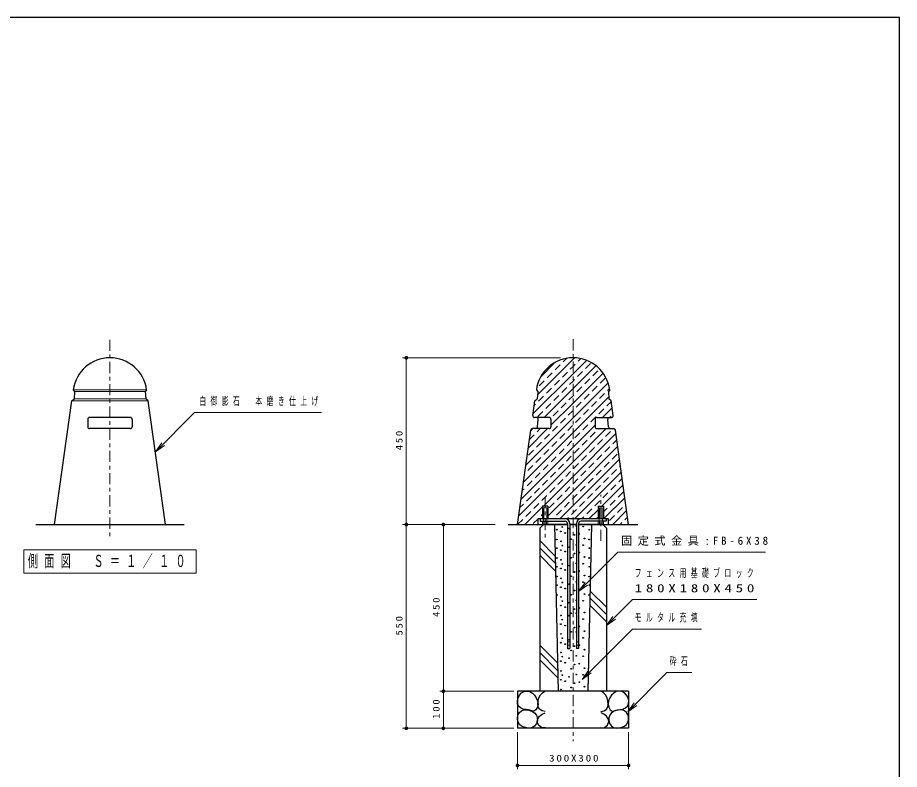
# Model space of a CAD drawing. Units: millimetres on the paper, scale 1:10. Extents: x -365 to 12, y -47 to 257.
# Drawn here: x -238 to 0, y 54.1 to 257 of the extents above; entities that cross this region are included whole.
import ezdxf

# ---------------------------------------------------------------- set-up
doc = ezdxf.new("R2010")
doc.units = ezdxf.units.MM
doc.linetypes.add('USER1', pattern=[4.5, 2.5, -2])
doc.linetypes.add('USER2', pattern=[6, 3, -1, 1, -1])
doc.layers.add('LY_1', color=7, linetype='Continuous', lineweight=13)
doc.layers.add('LY_2', color=7, linetype='Continuous', lineweight=13)
doc.styles.add('ＭＳ ゴシック', font='')
doc.styles.get('ＭＳ ゴシック').set_extended_font_data('MS Gothic')

# ---------------------------------------------------------------- blocks, each defined once
blk = doc.blocks.new('filled_dot')
at = {"color": 0, "linetype": 'Continuous', "lineweight": -2, "const_width": 1.25}
blk.add_lwpolyline([(-0.625, 0, 1), (0.625, 0, 1)], format="xyb", close=True, dxfattribs=at)

msp = doc.modelspace()

# ---------------------------------------------------------------- linework, layer by layer
at = {"layer": 'LY_1', "linetype": 'USER2'}
for p, q in [((-213.083, 170.074), (-213.083, 116.742)), ((-88.083, 170.188), (-88.083, 61.688)), ((-95.583, 127.688), (-95.583, 116.188)), ((-80.584, 115.788), (-80.584, 128.188))]:
    msp.add_line(p, q, dxfattribs=at)
at = {"layer": 'LY_1'}
for p, q in [((-91.49, 165.188), (-134.083, 165.188)), ((-133.083, 120.188), (-133.083, 165.188)), ((-97.673, 155.211), (-88.083, 164.801)), ((-90.79, 164.069), (-89.824, 165.035)), ((-88.083, 164.801), (-87.703, 165.181)), ((-88.083, 160.849), (-84.434, 164.498)), ((-86.659, 164.249), (-85.951, 164.958)), ((-96.866, 159.969), (-92.864, 163.971)), ((-92.946, 161.914), (-91.599, 163.261)), ((-88.815, 162.094), (-88.083, 162.825)), ((-88.083, 162.825), (-87.468, 163.441)), ((-88.083, 156.898), (-81.919, 163.062)), ((-84.684, 162.273), (-83.337, 163.62)), ((-98.904, 150.029), (-88.083, 160.849)), ((-95.101, 159.759), (-93.754, 161.106)), ((-90.97, 159.938), (-89.623, 161.285)), ((-88.083, 152.947), (-79.981, 161.049)), ((-86.839, 160.118), (-85.492, 161.465)), ((-84.863, 158.142), (-83.516, 159.489)), ((-82.708, 160.298), (-81.361, 161.645)), ((-80.732, 158.322), (-79.385, 159.669)), ((-97.256, 157.603), (-95.909, 158.951)), ((-93.125, 157.783), (-91.778, 159.13)), ((-91.15, 155.807), (-89.803, 157.154)), ((-88.994, 157.963), (-88.083, 158.874)), ((-88.083, 158.874), (-87.647, 159.31)), ((-88.083, 148.995), (-78.63, 158.449)), ((-87.019, 155.987), (-85.672, 157.334)), ((-82.888, 156.167), (-81.541, 157.514)), ((-203.18, 156.575), (-222.987, 156.575)), ((-203.553, 156.075), (-222.614, 156.075)), ((-97.436, 153.473), (-96.089, 154.82)), ((-95.906, 149.075), (-88.083, 156.898)), ((-95.281, 155.628), (-93.933, 156.975)), ((-93.305, 153.652), (-91.958, 154.999)), ((-89.174, 153.832), (-88.083, 154.922)), ((-88.083, 154.922), (-87.827, 155.179)), ((-85.043, 154.011), (-83.696, 155.358)), ((-80.912, 154.191), (-79.565, 155.538)), ((-78.757, 156.346), (-78.227, 156.876)), ((-202.76, 153.575), (-223.407, 153.575)), ((-203.417, 154.075), (-222.75, 154.075)), ((-98.582, 152.327), (-98.244, 152.664)), ((-95.46, 151.497), (-94.113, 152.844)), ((-94.037, 146.993), (-88.083, 152.947)), ((-91.329, 151.677), (-89.982, 153.024)), ((-88.083, 145.044), (-78.457, 154.67)), ((-87.198, 151.856), (-85.851, 153.203)), ((-83.067, 152.036), (-81.72, 153.383)), ((-78.936, 152.215), (-77.737, 153.414)), ((-97.615, 149.342), (-96.268, 150.689)), ((-93.484, 149.521), (-92.137, 150.868)), ((-89.354, 149.701), (-88.083, 150.971)), ((-88.083, 150.971), (-88.007, 151.048)), ((-85.223, 149.88), (-83.876, 151.228)), ((-81.092, 150.06), (-79.745, 151.407)), ((-80.101, 149.075), (-77.495, 151.682)), ((-100.834, 136.244), (-88.083, 148.995)), ((-91.509, 147.546), (-90.162, 148.893)), ((-87.378, 147.725), (-86.031, 149.072)), ((-83.247, 147.905), (-81.9, 149.252)), ((-78.125, 149.075), (-77.769, 149.431)), ((-100.191, 140.839), (-94.955, 146.075)), ((-99.547, 145.434), (-98.906, 146.075)), ((-97.795, 145.211), (-96.931, 146.075)), ((-93.664, 145.39), (-92.317, 146.737)), ((-89.533, 145.57), (-88.186, 146.917)), ((-88.083, 141.093), (-82.129, 147.047)), ((-88.083, 137.141), (-79.15, 146.075)), ((-85.402, 145.75), (-84.055, 147.097)), ((-81.271, 145.929), (-81.125, 146.075)), ((-79.296, 143.954), (-77.949, 145.301)), ((-101.478, 131.649), (-88.083, 145.044)), ((-99.869, 143.137), (-98.603, 144.403)), ((-95.819, 143.235), (-94.472, 144.582)), ((-91.688, 143.415), (-90.341, 144.762)), ((-88.083, 133.19), (-76.524, 144.75)), ((-87.557, 143.594), (-86.21, 144.941)), ((-85.582, 141.619), (-84.235, 142.966)), ((-83.427, 143.774), (-82.08, 145.121)), ((-81.451, 141.798), (-80.104, 143.145)), ((-77.32, 141.978), (-76.281, 143.017)), ((-200.829, 139.79), (-199.061, 142.265)), ((-200.829, 139.79), (-198.707, 141.912)), ((-198.354, 141.558), (-200.829, 139.79)), ((-102.122, 127.055), (-88.083, 141.093)), ((-97.975, 141.08), (-96.628, 142.427)), ((-95.999, 139.104), (-94.652, 140.451)), ((-93.844, 141.259), (-92.497, 142.606)), ((-91.868, 139.284), (-90.521, 140.631)), ((-89.713, 141.439), (-88.366, 142.786)), ((-88.083, 129.239), (-76.038, 141.284)), ((-87.737, 139.463), (-86.39, 140.81)), ((-83.606, 139.643), (-82.259, 140.99)), ((-79.475, 139.823), (-78.128, 141.17)), ((-100.13, 138.925), (-98.783, 140.272)), ((-98.154, 136.949), (-96.807, 138.296)), ((-94.023, 137.129), (-92.676, 138.476)), ((-89.892, 137.308), (-88.545, 138.655)), ((-85.761, 137.488), (-84.414, 138.835)), ((-81.631, 137.667), (-80.283, 139.014)), ((-77.5, 137.847), (-76.153, 139.194)), ((-102.765, 122.46), (-88.083, 137.141)), ((-100.309, 134.794), (-98.962, 136.141)), ((-96.179, 134.973), (-94.832, 136.32)), ((-92.048, 135.153), (-90.701, 136.5)), ((-88.083, 125.288), (-75.553, 137.818)), ((-87.917, 135.332), (-86.57, 136.679)), ((-83.786, 135.512), (-82.439, 136.859)), ((-79.655, 135.692), (-78.308, 137.039)), ((-75.524, 135.871), (-75.31, 136.085)), ((-101.156, 133.947), (-101.118, 133.985)), ((-98.334, 132.818), (-96.987, 134.165)), ((-94.203, 132.998), (-92.856, 134.345)), ((-90.072, 133.177), (-88.725, 134.524)), ((-87.732, 121.688), (-75.067, 134.352)), ((-85.941, 133.357), (-84.594, 134.704)), ((-81.81, 133.536), (-80.463, 134.883)), ((-77.679, 133.716), (-76.332, 135.063)), ((-100.489, 130.663), (-99.142, 132.01)), ((-96.358, 130.842), (-95.011, 132.189)), ((-96.086, 125.188), (-88.083, 133.19)), ((-92.227, 131.022), (-90.88, 132.369)), ((-88.096, 131.202), (-88.083, 131.215)), ((-88.083, 131.215), (-86.749, 132.549)), ((-83.965, 131.381), (-82.618, 132.728)), ((-79.834, 131.561), (-78.487, 132.908)), ((-77.859, 129.585), (-76.512, 130.932)), ((-75.704, 131.74), (-74.825, 132.619)), ((-101.8, 129.352), (-101.297, 129.855)), ((-98.513, 128.687), (-97.166, 130.034)), ((-94.883, 122.439), (-88.083, 129.239)), ((-94.382, 128.867), (-93.035, 130.214)), ((-90.252, 129.046), (-88.905, 130.393)), ((-86.121, 129.226), (-84.774, 130.573)), ((-84.145, 127.25), (-82.798, 128.597)), ((-81.99, 129.405), (-80.643, 130.753)), ((-80.28, 125.188), (-74.582, 130.886)), ((-80.014, 127.43), (-78.667, 128.777)), ((-75.883, 127.609), (-74.536, 128.956)), ((-100.669, 126.532), (-99.322, 127.879)), ((-96.538, 126.711), (-95.191, 128.058)), ((-92.407, 126.891), (-91.06, 128.238)), ((-90.431, 124.915), (-89.084, 126.262)), ((-88.276, 127.071), (-88.083, 127.263)), ((-88.083, 127.263), (-86.929, 128.418)), ((-86.3, 125.095), (-84.953, 126.442)), ((-82.169, 125.275), (-80.822, 126.622)), ((-79.829, 121.688), (-74.096, 127.421)), ((-78.038, 125.454), (-76.691, 126.801)), ((-102.443, 124.757), (-101.477, 125.724)), ((-101.086, 120.188), (-96.283, 124.99)), ((-98.693, 124.556), (-97.346, 125.903)), ((-95.984, 121.688), (-95.984, 124.688)), ((-95.983, 124.688), (-95.183, 124.688)), ((-95.184, 121.688), (-95.184, 124.688)), ((-94.562, 124.736), (-93.215, 126.083)), ((-92.586, 122.76), (-91.239, 124.107)), ((-91.683, 121.688), (-88.083, 125.288)), ((-88.083, 123.312), (-87.108, 124.287)), ((-84.325, 123.119), (-82.978, 124.466)), ((-83.78, 121.688), (-81.283, 124.185)), ((-80.984, 121.688), (-80.984, 124.688)), ((-80.983, 124.688), (-80.183, 124.688)), ((-80.184, 121.688), (-80.184, 124.688)), ((-79.883, 123.609), (-78.847, 124.646)), ((-77.378, 120.188), (-73.611, 123.955)), ((-76.063, 123.479), (-74.716, 124.826)), ((-73.908, 125.634), (-73.854, 125.688)), ((-103.004, 120.246), (-101.656, 121.593)), ((-100.848, 122.401), (-99.501, 123.748)), ((-98.873, 120.425), (-97.526, 121.772)), ((-96.717, 122.58), (-96.283, 123.015)), ((-93.659, 121.688), (-93.395, 121.952)), ((-89.707, 121.688), (-89.264, 122.131)), ((-88.456, 122.94), (-88.083, 123.312)), ((-85.756, 121.688), (-85.133, 122.311)), ((-81.805, 121.688), (-81.283, 122.209)), ((-78.218, 121.323), (-76.871, 122.67)), ((-74.087, 121.503), (-73.368, 122.222)), ((-109.083, 120.188), (-134.083, 120.188)), ((-133.083, 65.188), (-133.083, 120.188)), ((-123.083, 75.188), (-123.083, 120.188)), ((-96.303, 121.088), (-96.303, 120.288)), ((-94.864, 120.288), (-96.302, 120.288)), ((-95.943, 120.288), (-95.943, 121.088)), ((-95.224, 120.288), (-95.224, 121.088)), ((-94.865, 121.088), (-94.865, 120.288)), ((-81.303, 121.088), (-81.303, 120.288)), ((-81.302, 120.288), (-79.864, 120.288)), ((-80.943, 120.288), (-80.943, 121.088)), ((-80.224, 120.288), (-80.224, 121.088)), ((-79.865, 121.088), (-79.865, 120.288)), ((-75.402, 120.188), (-74.895, 120.695)), ((-73.426, 120.188), (-73.125, 120.489)), ((-92.963, 111.784), (-97.083, 115.904)), ((-189.833, 113.338), (-236.333, 113.338)), ((-236.333, 113.338), (-236.333, 107.038)), ((-189.833, 107.038), (-189.833, 113.338)), ((-92.918, 109.759), (-97.083, 113.924)), ((-92.873, 107.734), (-97.083, 111.944)), ((-236.333, 107.038), (-189.833, 107.038)), ((-86.621, 102.086), (-84.853, 104.561)), ((-86.621, 102.086), (-84.5, 104.207)), ((-84.146, 103.854), (-86.621, 102.086)), ((-79.083, 95.924), (-83.459, 100.3)), ((-79.083, 97.904), (-83.416, 102.236)), ((-79.083, 93.944), (-83.502, 98.363)), ((-79.083, 92.92), (-77.316, 95.395)), ((-79.083, 92.92), (-76.962, 95.041)), ((-76.608, 94.688), (-79.083, 92.92)), ((-92.32, 82.857), (-97.083, 87.62)), ((-92.275, 80.832), (-97.083, 85.64)), ((-92.23, 78.807), (-97.083, 83.66)), ((-85.648, 78.355), (-83.881, 80.83)), ((-85.648, 78.355), (-83.527, 80.476)), ((-83.174, 80.123), (-85.648, 78.355)), ((-104.083, 75.188), (-124.083, 75.188)), ((-123.083, 65.188), (-123.083, 75.188)), ((-73.333, 69.608), (-71.566, 72.083)), ((-73.333, 69.608), (-71.212, 71.729)), ((-70.858, 71.376), (-73.333, 69.608)), ((-104.083, 65.188), (-134.083, 65.188)), ((-103.083, 64.188), (-103.083, 54.188)), ((-73.083, 64.188), (-73.083, 54.188)), ((-73.083, 55.188), (-103.083, 55.188))]:
    msp.add_line(p, q, dxfattribs=at)
at = {"layer": 'LY_1', "color": 3, "lineweight": 25}
for p, q in [((-222.987, 156.57), (-222.987, 156.575)), ((-222.987, 156.57), (-222.614, 156.075)), ((-222.614, 156.075), (-222.75, 154.075)), ((-203.179, 156.57), (-203.553, 156.075)), ((-203.553, 156.075), (-203.417, 154.075)), ((-97.987, 156.57), (-97.614, 156.075)), ((-97.614, 156.075), (-97.75, 154.075)), ((-78.179, 156.57), (-78.553, 156.075)), ((-78.553, 156.075), (-78.417, 154.075)), ((-228.083, 120.188), (-223.407, 153.575)), ((-223.406, 153.58), (-222.75, 154.075)), ((-202.76, 153.58), (-203.417, 154.075)), ((-198.083, 120.188), (-202.76, 153.575)), ((-98.957, 149.644), (-98.406, 153.58)), ((-98.406, 153.58), (-97.75, 154.075)), ((-77.76, 153.58), (-78.417, 154.075)), ((-77.209, 149.644), (-77.76, 153.58)), ((-219.083, 148.575), (-219.083, 146.575)), ((-207.583, 149.075), (-218.583, 149.075)), ((-207.083, 148.575), (-207.083, 146.575)), ((-94.537, 149.075), (-98.462, 149.075)), ((-97.692, 146.516), (-97.455, 148.516)), ((-94.037, 148.575), (-94.037, 146.575)), ((-82.129, 148.575), (-82.129, 146.575)), ((-81.629, 149.075), (-77.704, 149.075)), ((-78.474, 146.516), (-78.712, 148.516)), ((-207.583, 146.075), (-218.583, 146.075)), ((-103.083, 120.188), (-99.518, 145.644)), ((-94.537, 146.075), (-99.023, 146.075)), ((-81.629, 146.075), (-77.144, 146.075)), ((-73.083, 120.188), (-76.649, 145.644)), ((-96.283, 125.188), (-96.283, 121.688)), ((-94.883, 125.188), (-96.283, 125.188)), ((-94.883, 125.188), (-94.883, 121.688)), ((-81.283, 125.188), (-79.883, 125.188)), ((-81.283, 125.188), (-81.283, 121.688)), ((-79.883, 125.188), (-79.883, 121.688)), ((-97.583, 121.688), (-97.583, 120.188)), ((-78.583, 121.688), (-97.583, 121.688)), ((-96.283, 121.688), (-97.583, 121.688)), ((-96.983, 121.688), (-96.983, 121.088)), ((-79.183, 121.688), (-79.183, 121.088)), ((-78.583, 121.688), (-78.583, 120.188)), ((-96.083, 120.188), (-97.083, 119.188)), ((-97.083, 119.188), (-97.083, 75.188)), ((-96.983, 121.088), (-90.183, 121.088)), ((-89.583, 120.188), (-96.083, 120.188)), ((-93.083, 120.188), (-92.083, 75.188)), ((-89.583, 120.488), (-89.583, 86.688)), ((-88.983, 120.488), (-88.983, 86.688)), ((-87.183, 120.188), (-88.983, 120.188)), ((-87.183, 120.488), (-87.183, 86.688)), ((-86.583, 120.488), (-86.583, 86.688)), ((-80.083, 120.188), (-86.583, 120.188)), ((-79.183, 121.088), (-85.983, 121.088)), ((-83.083, 120.188), (-84.083, 75.188)), ((-83.083, 120.188), (-83.083, 120.049)), ((-80.083, 120.188), (-79.083, 119.188)), ((-79.083, 119.188), (-79.083, 75.188)), ((-89.583, 86.688), (-88.983, 86.688)), ((-86.583, 86.688), (-87.183, 86.688)), ((-73.083, 75.188), (-103.083, 75.188)), ((-103.083, 75.188), (-103.083, 65.188)), ((-73.083, 75.188), (-73.083, 65.188)), ((-73.083, 65.188), (-103.083, 65.188))]:
    msp.add_line(p, q, dxfattribs=at)
at = {"layer": 'LY_1', "linetype": 'USER1'}
for p, q in [((-96.033, 121.688), (-96.033, 121.088)), ((-95.133, 121.688), (-95.133, 121.088)), ((-81.033, 121.688), (-81.033, 121.088)), ((-80.133, 121.688), (-80.133, 121.088)), ((-89.583, 88.538), (-88.983, 88.538)), ((-86.583, 88.538), (-87.183, 88.538)), ((-89.583, 87.638), (-88.983, 87.638)), ((-86.583, 87.638), (-87.183, 87.638))]:
    msp.add_line(p, q, dxfattribs=at)
at = {"layer": 'LY_1', "color": 20, "lineweight": 25}
for p, q in [((-233.083, 120.188), (-193.083, 120.188)), ((-105.583, 120.188), (-89.583, 120.188)), ((-88.983, 120.188), (-87.183, 120.188)), ((-86.583, 120.188), (-70.583, 120.188))]:
    msp.add_line(p, q, dxfattribs=at)
at = {"layer": 'LY_1'}
for points in [[(-200.829, 139.79), (-190.222, 150.397), (-155.964, 150.397)], [(-86.621, 102.086), (-76.015, 112.693), (-36.12, 112.693)], [(-79.083, 92.92), (-72.012, 99.991), (-38.445, 99.991)], [(-85.648, 78.355), (-72.012, 91.991), (-53.445, 91.991)], [(-73.333, 69.608), (-62.727, 80.214), (-55.995, 80.214)]]:
    msp.add_lwpolyline(points, dxfattribs=at)
at = {"layer": 'LY_1', "color": 3, "lineweight": 25}
for points in [[(-100.759, 70.249), (-101.53, 70.386), (-102.259, 70.688), (-102.812, 71.175), (-103.083, 71.825), (-103.109, 72.58), (-102.933, 73.349), (-102.546, 74.122), (-101.988, 74.735), (-101.282, 75.121), (-100.516, 75.227), (-99.752, 75.081), (-99.059, 74.684), (-98.484, 74.107), (-98.021, 73.43), (-97.648, 72.615), (-97.538, 71.699), (-97.71, 70.881), (-98.099, 70.184), (-98.665, 69.846), (-99.173, 69.915), (-99.712, 70.088), (-100.236, 70.19)], [(-75.408, 70.249), (-74.637, 70.386), (-73.908, 70.688), (-73.354, 71.175), (-73.083, 71.825), (-73.057, 72.58), (-73.234, 73.349), (-73.62, 74.122), (-74.179, 74.735), (-74.884, 75.121), (-75.651, 75.227), (-76.415, 75.081), (-77.108, 74.684), (-77.683, 74.107), (-78.146, 73.43), (-78.519, 72.615), (-78.629, 71.699), (-78.457, 70.881), (-78.068, 70.184), (-77.502, 69.846), (-76.993, 69.915), (-76.455, 70.088), (-75.93, 70.19)], [(-100.557, 65.296), (-101.283, 65.468), (-101.964, 65.787), (-102.53, 66.263), (-102.902, 66.847), (-103.096, 67.523), (-103.094, 68.236), (-102.893, 68.913), (-102.52, 69.501), (-102.007, 69.927), (-101.386, 70.139), (-100.701, 70.164), (-99.994, 70.048), (-99.188, 69.776), (-98.49, 69.352), (-97.98, 68.759), (-97.731, 68.045), (-97.718, 67.261), (-97.94, 66.504), (-98.475, 65.785), (-99.229, 65.337), (-99.89, 65.227)], [(-75.609, 65.296), (-74.883, 65.468), (-74.203, 65.787), (-73.636, 66.263), (-73.265, 66.847), (-73.071, 67.523), (-73.072, 68.236), (-73.273, 68.913), (-73.647, 69.501), (-74.16, 69.927), (-74.78, 70.139), (-75.466, 70.164), (-76.173, 70.048), (-76.979, 69.776), (-77.676, 69.352), (-78.186, 68.759), (-78.436, 68.045), (-78.449, 67.261), (-78.226, 66.504), (-77.692, 65.785), (-76.938, 65.337), (-76.277, 65.227)]]:
    msp.add_lwpolyline(points, close=True, dxfattribs=at)
for points in [[(-95.605, 69.685), (-96.442, 69.882), (-97.135, 70.33), (-97.465, 70.952), (-97.56, 71.709), (-97.497, 72.504), (-97.275, 73.432), (-96.853, 74.235), (-96.325, 74.781), (-95.685, 75.202)], [(-80.562, 69.685), (-79.724, 69.882), (-79.032, 70.33), (-78.701, 70.952), (-78.606, 71.709), (-78.669, 72.504), (-78.891, 73.432), (-79.314, 74.235), (-79.842, 74.781), (-80.481, 75.202)], [(-95.524, 65.417), (-96.068, 65.316), (-96.611, 65.377), (-97.401, 66.005), (-97.739, 66.987), (-97.566, 67.787), (-97.095, 68.477), (-96.424, 69.038), (-95.645, 69.403)], [(-80.642, 65.417), (-80.098, 65.316), (-79.555, 65.377), (-78.766, 66.005), (-78.428, 66.987), (-78.6, 67.787), (-79.072, 68.477), (-79.742, 69.038), (-80.522, 69.403)]]:
    msp.add_lwpolyline(points, dxfattribs=at)
for centre in [(-90.98, 119.529), (-89.162, 119.099), (-87.213, 119.727), (-85.33, 119.628), (-92.476, 118.806), (-91.376, 118.306), (-90.22, 117.91), (-87.709, 117.381), (-86.387, 117.645), (-83.691, 118.806), (-92.443, 116.163), (-91.343, 115.663), (-90.98, 114.529), (-88.601, 116.225), (-87.213, 114.727), (-85.33, 114.628), (-84.967, 116.423), (-83.724, 116.163), (-92.476, 113.806), (-91.376, 113.306), (-90.22, 112.91), (-89.162, 114.099), (-87.709, 112.381), (-86.387, 112.645), (-83.691, 113.806), (-92.443, 111.163), (-91.343, 110.663), (-90.98, 109.529), (-88.601, 111.225), (-87.213, 109.727), (-85.33, 109.628), (-84.967, 111.423), (-83.724, 111.163), (-92.476, 108.806), (-91.376, 108.306), (-90.22, 107.91), (-89.162, 109.099), (-87.709, 107.381), (-86.387, 107.645), (-83.691, 108.806), (-92.443, 106.163), (-91.343, 105.663), (-88.601, 106.225), (-87.213, 104.727), (-85.33, 104.628), (-84.967, 106.423), (-83.724, 106.163), (-92.476, 103.806), (-91.376, 103.306), (-90.98, 104.529), (-90.22, 102.91), (-89.162, 104.099), (-87.709, 102.381), (-86.387, 102.645), (-83.691, 103.806), (-92.443, 101.163), (-91.343, 100.663), (-88.601, 101.225), (-84.967, 101.423), (-83.724, 101.163), (-91.376, 98.306), (-90.98, 99.529), (-90.22, 97.91), (-89.162, 99.099), (-87.213, 99.727), (-86.387, 97.645), (-85.33, 99.628), (-91.343, 95.663), (-89.162, 95.599), (-88.601, 96.225), (-87.709, 97.381), (-87.213, 96.227), (-84.967, 96.423), (-91.376, 93.306), (-90.98, 94.529), (-90.22, 92.91), (-85.33, 94.628), (-91.343, 90.663), (-88.601, 91.225), (-87.709, 92.381), (-87.213, 91.227), (-86.387, 92.645), (-84.967, 91.423), (-91.376, 88.306), (-90.98, 89.529), (-89.162, 89.099), (-85.33, 89.628), (-91.343, 85.663), (-90.22, 87.91), (-88.601, 86.225), (-87.709, 87.381), (-86.387, 87.645), (-84.967, 86.423), (-91.376, 83.306), (-90.98, 84.529), (-89.162, 84.099), (-87.213, 84.727), (-85.33, 84.628), (-90.22, 82.91), (-88.601, 81.225), (-87.709, 82.381), (-86.387, 82.645), (-84.967, 81.423), (-91.343, 80.663), (-90.98, 79.529), (-89.162, 79.099), (-87.213, 79.727), (-85.33, 79.628), (-91.376, 78.306), (-90.22, 77.91), (-88.601, 76.225), (-87.709, 77.381), (-86.387, 77.645), (-84.967, 76.423), (-91.343, 75.663)]:
    msp.add_circle(centre, 0.1, dxfattribs=at)
for centre, radius, start, end in [((-213.083, 155.188), 10, 7.97344, 172.02658), ((-88.083, 155.188), 10, 7.97344, 172.02658), ((-218.583, 148.575), 0.5, 89.99998, 179.99996), ((-207.583, 148.575), 0.5, 0, 89.99998), ((-98.462, 149.575), 0.5, 172.02719, 270), ((-97.951, 148.575), 0.5, 353.21743, 89.99998), ((-94.537, 148.575), 0.5, 0, 89.99998), ((-81.629, 148.575), 0.5, 89.99998, 179.99996), ((-78.216, 148.575), 0.5, 89.99998, 186.78253), ((-77.704, 149.575), 0.5, 269.99996, 7.97277), ((-218.583, 146.575), 0.5, 179.99998, 270.00002), ((-207.583, 146.575), 0.5, 270.00002, 0), ((-99.023, 145.575), 0.5, 89.99998, 172.02719), ((-98.189, 146.575), 0.5, 270.00002, 353.21723), ((-94.537, 146.575), 0.5, 270.00002, 0), ((-81.629, 146.575), 0.5, 179.99996, 269.99995), ((-77.978, 146.575), 0.5, 186.78276, 269.99996), ((-77.144, 145.575), 0.5, 7.97277, 89.99998), ((-90.183, 120.488), 1.2, 0.00001, 90), ((-85.983, 120.488), 1.2, 90, 179.99999), ((-90.183, 120.488), 0.6, 0.00001, 90), ((-85.983, 120.488), 0.6, 90, 179.99999)]:
    msp.add_arc(centre, radius, start, end, dxfattribs=at)
at = {"layer": 'LY_2', "color": 20, "lineweight": 25}
for p, q in [((0, 257), (-365, 257)), ((0, 0), (0, 257))]:
    msp.add_line(p, q, dxfattribs=at)

# ---------------------------------------------------------------- block references
at = {"layer": 'LY_1', "xscale": 0.4, "yscale": 0.4}
for p, rotation in [((-133.083, 165.188), 270), ((-133.083, 120.188), 270), ((-133.083, 120.188), 90), ((-123.083, 120.188), 270), ((-123.083, 75.188), 90), ((-133.083, 65.188), 90), ((-123.083, 65.188), 90), ((-73.083, 55.188), 180)]:
    msp.add_blockref('filled_dot', p, dxfattribs=dict(at, rotation=rotation))
msp.add_blockref('filled_dot', (-103.083, 55.188), dxfattribs=at)

# ---------------------------------------------------------------- texts
at = {"layer": 'LY_1', "style": 'ＭＳ ゴシック'}
for s, insert, char_height, attachment_point in [('\\T1.64;\\W0.6;白御影石\u3000本磨き仕上げ', (-188.964, 153.397), 2.199, 4), ('\\T1.5;固定式金具:FB-6X38', (-75.12, 115.693), 2.199, 4), ('\\T1.64;\\W0.6;側面図\u3000Ｓ＝１／１０', (-213.083, 110.188), 3.299, 5), ('\\T1.64;\\W0.6;フェンス用基礎ブロック', (-71.445, 106.991), 2.199, 4), ('\\T1.5;\\W1.35;180X180X450', (-71.445, 102.991), 2.199, 4), ('\\T1.64;\\W0.6;モルタル充填', (-71.445, 94.991), 2.199, 4), ('\\T1.64;\\W0.6;砕石', (-61.995, 83.214), 2.199, 4), ('\\T1.32;\\W1.2;300X300', (-87.65, 56.188), 1.833, 8)]:
    msp.add_mtext(s, dxfattribs=dict(at, insert=insert, char_height=char_height, attachment_point=attachment_point))
at = {"layer": 'LY_1', "char_height": 1.833, "attachment_point": 8, "rotation": 90, "style": 'ＭＳ ゴシック'}
for s, insert in [('\\T1.33;\\W1.15;450', (-134.083, 143.103)), ('\\T1.33;\\W1.15;450', (-124.083, 98.103)), ('\\T1.33;\\W1.15;550', (-134.083, 93.103)), ('\\T1.33;\\W1.15;100', (-124.083, 70.616))]:
    msp.add_mtext(s, dxfattribs=dict(at, insert=insert))

doc.saveas('drawing.dxf')
